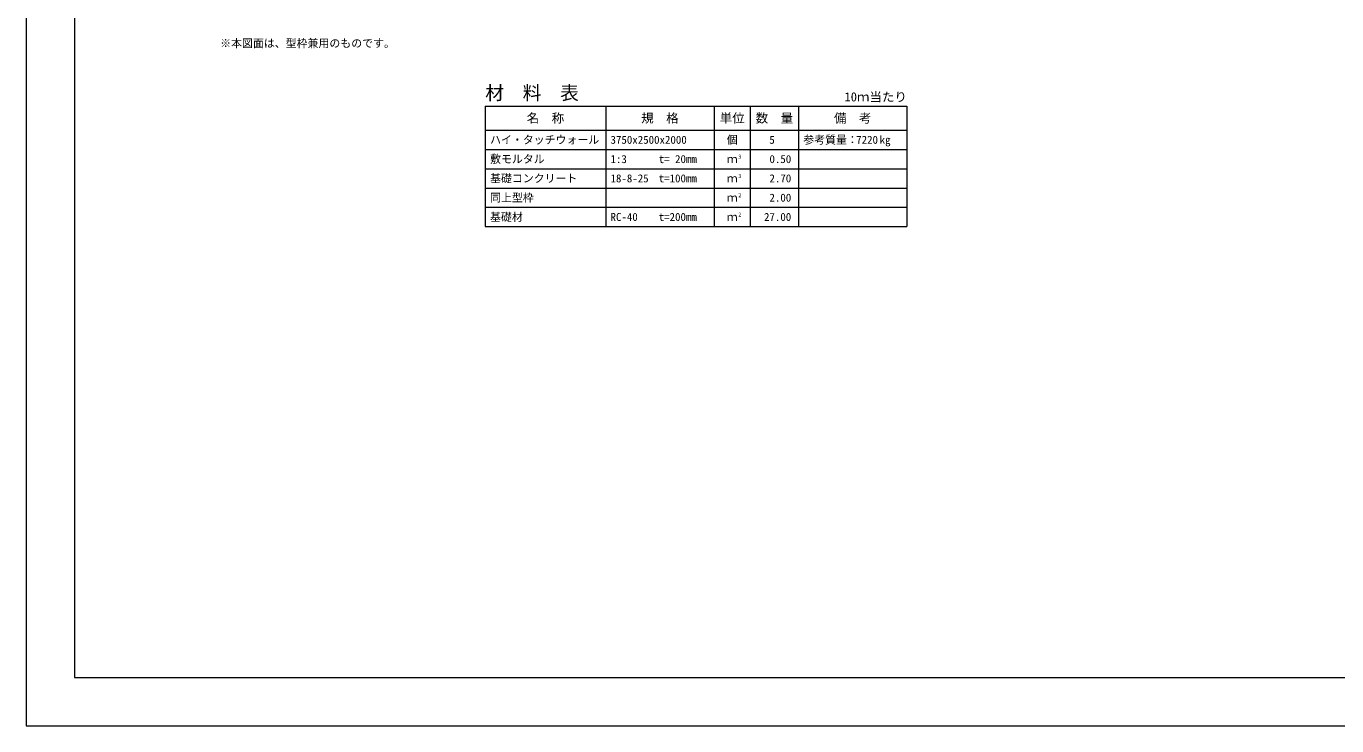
# Model space of a CAD drawing. Units: millimetres at full size; details may follow other scales. Extents: x 0 to 42050, y 0 to 29700.
# Drawn here: x 0 to 27196, y 0 to 14504 of the extents above; entities that cross this region are included whole.
import ezdxf
from ezdxf.enums import TextEntityAlignment as Align

# ---------------------------------------------------------------- set-up
doc = ezdxf.new("R2010")
doc.units = ezdxf.units.MM
doc.header["$LTSCALE"] = 50
for name, color, linetype in [('D-DOC', 7, 'Continuous'), ('D-MTR', 7, 'Continuous'), ('D-MTR-TXT', 7, 'Continuous')]:
    doc.layers.add(name, color=color, linetype=linetype)
for name, color, linetype, lineweight in [('D-MTR-FRAM', 7, 'Continuous', 13), ('D-MTR-LINE', 7, 'Continuous', 13), ('D-TTL', 2, 'Continuous', 13)]:
    doc.layers.add(name, color=color, linetype=linetype, lineweight=lineweight)
doc.styles.add('ＭＳ ゴシック', font='')
doc.styles.get('ＭＳ ゴシック').set_extended_font_data('MS Gothic')

msp = doc.modelspace()

# ---------------------------------------------------------------- linework, layer by layer
at = {"layer": 'D-MTR-FRAM'}
for p, q in [((9525, 12850), (18275, 12850)), ((9525, 12850), (9525, 10350)), ((18275, 12850), (18275, 10350)), ((9525, 10350), (18275, 10350))]:
    msp.add_line(p, q, dxfattribs=at)
at = {"layer": 'D-MTR-LINE'}
for p, q in [((12025, 12850), (12025, 10350)), ((14275, 12850), (14275, 10350)), ((15025, 12850), (15025, 10350)), ((16025, 12850), (16025, 10350)), ((9525, 12350), (18275, 12350)), ((9525, 11950), (18275, 11950)), ((9525, 11550), (18275, 11550)), ((9525, 11150), (18275, 11150)), ((9525, 10750), (18275, 10750))]:
    msp.add_line(p, q, dxfattribs=at)
at = {"layer": 'D-TTL'}
for points in [[(0, 0), (42050, 0), (42050, 29700), (0, 29700)], [(1000, 1000), (41050, 1000), (41050, 28700), (1000, 28700)]]:
    msp.add_lwpolyline(points, close=True, dxfattribs=at)

# ---------------------------------------------------------------- texts
at = {"layer": 'D-DOC', "style": 'ＭＳ ゴシック'}
msp.add_text('※本図面は、型枠兼用のものです。', height=166.1, dxfattribs=at).set_placement((4025, 14018.14), align=Align.BOTTOM_LEFT)
at = {"layer": 'D-MTR', "style": 'ＭＳ ゴシック'}
msp.add_text('材\u3000料\u3000表', height=284.8, dxfattribs=at).set_placement((9525, 12895.38), align=Align.BOTTOM_LEFT)
msp.add_text('10ｍ当たり', height=189.9, dxfattribs=at).set_placement((18275, 12888.58), align=Align.BOTTOM_RIGHT)
at = {"layer": 'D-MTR-TXT', "style": 'ＭＳ ゴシック'}
for s, height, p in [('名\u3000称', 189.9, (10775, 12600)), ('規\u3000格', 189.9, (13150, 12600)), ('単位', 189.9, (14650, 12600)), ('数\u3000量', 189.9, (15525, 12600)), ('備\u3000考', 189.9, (17150, 12600)), ('個', 166.1, (14650, 12150)), ('ｍ', 166.1, (14650, 11750)), ('ｍ', 166.1, (14650, 11350)), ('ｍ', 166.1, (14650, 10950)), ('ｍ', 166.1, (14650, 10550))]:
    msp.add_text(s, height=height, dxfattribs=at).set_placement(p, align=Align.MIDDLE_CENTER)
for s, p in [('ハイ・タッチウォール', (9625, 12150)), ('参考質量：    kg', (16125, 12150)), ('3750x2500x2000', (12125, 12150)), ('敷モルタル', (9625, 11750)), ('1:3', (12125, 11750)), ('t= 20mm', (13125, 11750)), ('基礎コンクリート', (9625, 11350)), ('18-8-25', (12125, 11350)), ('t=100mm', (13125, 11350)), ('同上型枠', (9625, 10950)), ('基礎材', (9625, 10550)), ('RC-40', (12125, 10550)), ('t=200mm', (13125, 10550))]:
    msp.add_text(s, height=166.1, dxfattribs=at).set_placement(p, align=Align.MIDDLE_LEFT)
for s, p in [('5', (15533.88, 12150)), ('7220', (17675, 12150)), ('0.50', (15875, 11750)), ('2.70', (15875, 11350)), ('2.00', (15875, 10950)), ('27.00', (15875, 10550))]:
    msp.add_text(s, height=166.1, dxfattribs=at).set_placement(p, align=Align.MIDDLE_RIGHT)
for s, p in [('3', (14775, 11734.07)), ('3', (14775, 11334.07)), ('2', (14775, 10934.07)), ('2', (14775, 10534.07))]:
    msp.add_text(s, height=83.07, dxfattribs=at).set_placement(p, align=Align.BOTTOM_LEFT)

doc.saveas('drawing.dxf')
